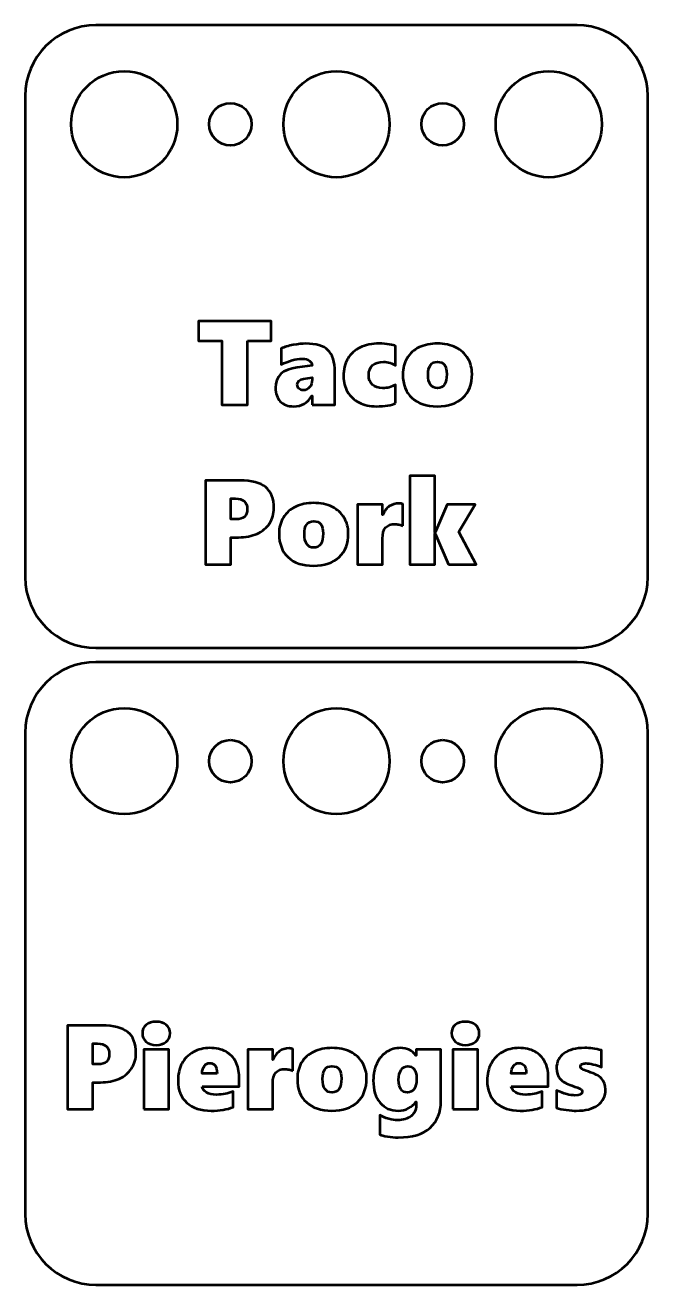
# Model space of a CAD drawing. Header units: centimetres. Extents: x -15.7 to 15.7, y -6.7 to 6.7.
# Drawn here: x 2.3 to 6.7, y -2.2 to 6.7 of the extents above; entities that cross this region are included whole.
import ezdxf

# ---------------------------------------------------------------- set-up
doc = ezdxf.new("R2010")
doc.units = ezdxf.units.CM
doc.header["$MEASUREMENT"] = 0
doc.layers.add('Layer 1', color=7, linetype='Continuous')

msp = doc.modelspace()

# ---------------------------------------------------------------- linework, layer by layer
at = {"layer": 'Layer 1', "lineweight": 53}
for centre, major_axis in [((3.00001, 5.99999), (0, 0.37501)), ((4.50001, 5.99999), (0, 0.37501)), ((6.00001, 5.99999), (0, 0.37501)), ((3.75, 6), (0, 0.15)), ((5.25, 6), (0, 0.15)), ((3.00001, 1.49999), (0, 0.37501)), ((4.50001, 1.49999), (0, 0.37501)), ((6.00001, 1.49999), (0, 0.37501)), ((3.75, 1.5), (0, 0.15)), ((5.25, 1.5), (0, 0.15))]:
    msp.add_ellipse(centre, major_axis=major_axis, ratio=1, dxfattribs=at)
for points in [[(2.3, 2.8), (2.3, 2.8), (2.3, 6.2), (2.3, 6.2), (2.3, 6.2), (2.3, 6.47614), (2.52386, 6.7), (2.8, 6.7), (2.8, 6.7), (2.8, 6.7), (6.2, 6.7), (6.2, 6.7), (6.2, 6.7), (6.47614, 6.7), (6.7, 6.47614), (6.7, 6.2), (6.7, 6.2), (6.7, 6.2), (6.7, 2.8), (6.7, 2.8), (6.7, 2.8), (6.7, 2.52386), (6.47614, 2.3), (6.2, 2.3), (6.2, 2.3), (6.2, 2.3), (2.8, 2.3), (2.8, 2.3), (2.8, 2.3), (2.52386, 2.3), (2.3, 2.52386), (2.3, 2.8)], [(2.3, -1.7), (2.3, -1.7), (2.3, 1.7), (2.3, 1.7), (2.3, 1.7), (2.3, 1.97614), (2.52386, 2.2), (2.8, 2.2), (2.8, 2.2), (2.8, 2.2), (6.2, 2.2), (6.2, 2.2), (6.2, 2.2), (6.47614, 2.2), (6.7, 1.97614), (6.7, 1.7), (6.7, 1.7), (6.7, 1.7), (6.7, -1.7), (6.7, -1.7), (6.7, -1.7), (6.7, -1.97614), (6.47614, -2.2), (6.2, -2.2), (6.2, -2.2), (6.2, -2.2), (2.8, -2.2), (2.8, -2.2), (2.8, -2.2), (2.52386, -2.2), (2.3, -1.97614), (2.3, -1.7)]]:
    msp.add_open_spline(points, degree=3, knots=[0, 0, 0, 0, 0.1111111, 0.1111111, 0.1111111, 0.1111111, 0.2222222, 0.2222222, 0.2222222, 0.2222222, 0.3333333, 0.3333333, 0.3333333, 0.3333333, 0.4444444, 0.4444444, 0.4444444, 0.4444444, 0.5555556, 0.5555556, 0.5555556, 0.5555556, 0.6666667, 0.6666667, 0.6666667, 0.6666667, 0.7777778, 0.7777778, 0.7777778, 0.7777778, 1, 1, 1, 1], dxfattribs=at)
at = {"layer": 'Layer 1', "color": 5, "lineweight": 53}
for points, knots in [([(3.87, 4.46974), (3.87, 4.46974), (3.87, 4.01677), (3.87, 4.01677), (3.87, 4.01677), (3.87, 4.01677), (3.69051, 4.01677), (3.69051, 4.01677), (3.69051, 4.01677), (3.69051, 4.01677), (3.69051, 4.46974), (3.69051, 4.46974), (3.69051, 4.46974), (3.69051, 4.46974), (3.52456, 4.46974), (3.52456, 4.46974), (3.52456, 4.46974), (3.52456, 4.46974), (3.52456, 4.60944), (3.52456, 4.60944), (3.52456, 4.60944), (3.52456, 4.60944), (4.03764, 4.60944), (4.03764, 4.60944), (4.03764, 4.60944), (4.03764, 4.60944), (4.03764, 4.46974), (4.03764, 4.46974), (4.03764, 4.46974), (4.03764, 4.46974), (3.87, 4.46974), (3.87, 4.46974)], [0, 0, 0, 0, 0.1111111, 0.1111111, 0.1111111, 0.1111111, 0.2222222, 0.2222222, 0.2222222, 0.2222222, 0.3333333, 0.3333333, 0.3333333, 0.3333333, 0.4444444, 0.4444444, 0.4444444, 0.4444444, 0.5555556, 0.5555556, 0.5555556, 0.5555556, 0.6666667, 0.6666667, 0.6666667, 0.6666667, 0.7777778, 0.7777778, 0.7777778, 0.7777778, 1, 1, 1, 1]), ([(4.32734, 4.01677), (4.32734, 4.01677), (4.32734, 4.08112), (4.32734, 4.08112), (4.32734, 4.08112), (4.32734, 4.08112), (4.32565, 4.08112), (4.32565, 4.08112), (4.32565, 4.08112), (4.29757, 4.03145), (4.25467, 4.00661), (4.19681, 4.00661), (4.19681, 4.00661), (4.15688, 4.00661), (4.12555, 4.01846), (4.10297, 4.04217), (4.10297, 4.04217), (4.0804, 4.06588), (4.06911, 4.09749), (4.06911, 4.13714), (4.06911, 4.13714), (4.06911, 4.22025), (4.12019, 4.26851), (4.22235, 4.28164), (4.22235, 4.28164), (4.22235, 4.28164), (4.32734, 4.29532), (4.32734, 4.29532), (4.32734, 4.29532), (4.32734, 4.30915), (4.32113, 4.32058), (4.30871, 4.32947), (4.30871, 4.32947), (4.29644, 4.33836), (4.27979, 4.34274), (4.25876, 4.34274), (4.25876, 4.34274), (4.21149, 4.34274), (4.16153, 4.32919), (4.1089, 4.3021), (4.1089, 4.3021), (4.1089, 4.3021), (4.1089, 4.4164), (4.1089, 4.4164), (4.1089, 4.4164), (4.13176, 4.42628), (4.16041, 4.43446), (4.19484, 4.44081), (4.19484, 4.44081), (4.22927, 4.44716), (4.25876, 4.45027), (4.28331, 4.45027), (4.28331, 4.45027), (4.35514, 4.45027), (4.40735, 4.43488), (4.43967, 4.40412), (4.43967, 4.40412), (4.47198, 4.3735), (4.48821, 4.32214), (4.48821, 4.25031), (4.48821, 4.25031), (4.48821, 4.25031), (4.48821, 4.01677), (4.48821, 4.01677), (4.48821, 4.01677), (4.48821, 4.01677), (4.32734, 4.01677), (4.32734, 4.01677)], [0, 0, 0, 0, 0.0555556, 0.0555556, 0.0555556, 0.0555556, 0.1111111, 0.1111111, 0.1111111, 0.1111111, 0.1666667, 0.1666667, 0.1666667, 0.1666667, 0.2222222, 0.2222222, 0.2222222, 0.2222222, 0.2777778, 0.2777778, 0.2777778, 0.2777778, 0.3333333, 0.3333333, 0.3333333, 0.3333333, 0.3888889, 0.3888889, 0.3888889, 0.3888889, 0.4444444, 0.4444444, 0.4444444, 0.4444444, 0.5, 0.5, 0.5, 0.5, 0.5555556, 0.5555556, 0.5555556, 0.5555556, 0.6111111, 0.6111111, 0.6111111, 0.6111111, 0.6666667, 0.6666667, 0.6666667, 0.6666667, 0.7222222, 0.7222222, 0.7222222, 0.7222222, 0.7777778, 0.7777778, 0.7777778, 0.7777778, 0.8333333, 0.8333333, 0.8333333, 0.8333333, 0.8888889, 0.8888889, 0.8888889, 0.8888889, 1, 1, 1, 1]), ([(4.91662, 4.02891), (4.90533, 4.02227), (4.88755, 4.01691), (4.86328, 4.01282), (4.86328, 4.01282), (4.83901, 4.00873), (4.81107, 4.00661), (4.77946, 4.00661), (4.77946, 4.00661), (4.73473, 4.00661), (4.69479, 4.01564), (4.6598, 4.0337), (4.6598, 4.0337), (4.62466, 4.05177), (4.59743, 4.07702), (4.57809, 4.10948), (4.57809, 4.10948), (4.55876, 4.14194), (4.54917, 4.17848), (4.54917, 4.21898), (4.54917, 4.21898), (4.54917, 4.26738), (4.55947, 4.30887), (4.57993, 4.34344), (4.57993, 4.34344), (4.60053, 4.37802), (4.62974, 4.40454), (4.66784, 4.42275), (4.66784, 4.42275), (4.7058, 4.44109), (4.74997, 4.45027), (4.80006, 4.45027), (4.80006, 4.45027), (4.82758, 4.45027), (4.85242, 4.44843), (4.87429, 4.4449), (4.87429, 4.4449), (4.89616, 4.44138), (4.91027, 4.43714), (4.91662, 4.43248), (4.91662, 4.43248), (4.91662, 4.43248), (4.91662, 4.29532), (4.91662, 4.29532), (4.91662, 4.29532), (4.90787, 4.30224), (4.89517, 4.30831), (4.87866, 4.31367), (4.87866, 4.31367), (4.86215, 4.31889), (4.84677, 4.32157), (4.8328, 4.32157), (4.8328, 4.32157), (4.79837, 4.32157), (4.77226, 4.31339), (4.75448, 4.29688), (4.75448, 4.29688), (4.7367, 4.28051), (4.72781, 4.25737), (4.72781, 4.22759), (4.72781, 4.22759), (4.72781, 4.19838), (4.73656, 4.17566), (4.75406, 4.15958), (4.75406, 4.15958), (4.77156, 4.14335), (4.79555, 4.1353), (4.82617, 4.1353), (4.82617, 4.1353), (4.85891, 4.1353), (4.8891, 4.14321), (4.91662, 4.15901), (4.91662, 4.15901), (4.91662, 4.15901), (4.91662, 4.02891), (4.91662, 4.02891)], [0, 0, 0, 0, 0.05, 0.05, 0.05, 0.05, 0.1, 0.1, 0.1, 0.1, 0.15, 0.15, 0.15, 0.15, 0.2, 0.2, 0.2, 0.2, 0.25, 0.25, 0.25, 0.25, 0.3, 0.3, 0.3, 0.3, 0.35, 0.35, 0.35, 0.35, 0.4, 0.4, 0.4, 0.4, 0.45, 0.45, 0.45, 0.45, 0.5, 0.5, 0.5, 0.5, 0.55, 0.55, 0.55, 0.55, 0.6, 0.6, 0.6, 0.6, 0.65, 0.65, 0.65, 0.65, 0.7, 0.7, 0.7, 0.7, 0.75, 0.75, 0.75, 0.75, 0.8, 0.8, 0.8, 0.8, 0.85, 0.85, 0.85, 0.85, 0.9, 0.9, 0.9, 0.9, 1, 1, 1, 1]), ([(5.45778, 4.23592), (5.45778, 4.16451), (5.43619, 4.10849), (5.39315, 4.06771), (5.39315, 4.06771), (5.34997, 4.02693), (5.28972, 4.00661), (5.21225, 4.00661), (5.21225, 4.00661), (5.13534, 4.00661), (5.07551, 4.02651), (5.03261, 4.0663), (5.03261, 4.0663), (4.98986, 4.10609), (4.96841, 4.16099), (4.96841, 4.23098), (4.96841, 4.23098), (4.96841, 4.27585), (4.97843, 4.3148), (4.9986, 4.34782), (4.9986, 4.34782), (5.01864, 4.38084), (5.04729, 4.40624), (5.08454, 4.42388), (5.08454, 4.42388), (5.1218, 4.44152), (5.16455, 4.45027), (5.21309, 4.45027), (5.21309, 4.45027), (5.26319, 4.45027), (5.30665, 4.44109), (5.34348, 4.42261), (5.34348, 4.42261), (5.38031, 4.40412), (5.40853, 4.37858), (5.42829, 4.3457), (5.42829, 4.3457), (5.4479, 4.31296), (5.45778, 4.27642), (5.45778, 4.23592)], [0, 0, 0, 0, 0.0909091, 0.0909091, 0.0909091, 0.0909091, 0.1818182, 0.1818182, 0.1818182, 0.1818182, 0.2727273, 0.2727273, 0.2727273, 0.2727273, 0.3636364, 0.3636364, 0.3636364, 0.3636364, 0.4545455, 0.4545455, 0.4545455, 0.4545455, 0.5454545, 0.5454545, 0.5454545, 0.5454545, 0.6363636, 0.6363636, 0.6363636, 0.6363636, 0.7272727, 0.7272727, 0.7272727, 0.7272727, 0.8181818, 0.8181818, 0.8181818, 0.8181818, 1, 1, 1, 1]), ([(5.27913, 4.23507), (5.27913, 4.29278), (5.25712, 4.32157), (5.21309, 4.32157), (5.21309, 4.32157), (5.16907, 4.32157), (5.14705, 4.29137), (5.14705, 4.23098), (5.14705, 4.23098), (5.14705, 4.1672), (5.16935, 4.1353), (5.21394, 4.1353), (5.21394, 4.1353), (5.2574, 4.1353), (5.27913, 4.16861), (5.27913, 4.23507)], [0, 0, 0, 0, 0.2, 0.2, 0.2, 0.2, 0.4, 0.4, 0.4, 0.4, 0.6, 0.6, 0.6, 0.6, 1, 1, 1, 1]), ([(4.2232, 4.16056), (4.2232, 4.14899), (4.22687, 4.13954), (4.23421, 4.13206), (4.23421, 4.13206), (4.2414, 4.12458), (4.25185, 4.12091), (4.26539, 4.12091), (4.26539, 4.12091), (4.28388, 4.12091), (4.2987, 4.12782), (4.31013, 4.14165), (4.31013, 4.14165), (4.32156, 4.15534), (4.32734, 4.17298), (4.32734, 4.19457), (4.32734, 4.19457), (4.32734, 4.19457), (4.32734, 4.21066), (4.32734, 4.21066), (4.32734, 4.21066), (4.32734, 4.21066), (4.26779, 4.20233), (4.26779, 4.20233), (4.26779, 4.20233), (4.23802, 4.19739), (4.2232, 4.18356), (4.2232, 4.16056)], [0, 0, 0, 0, 0.125, 0.125, 0.125, 0.125, 0.25, 0.25, 0.25, 0.25, 0.375, 0.375, 0.375, 0.375, 0.5, 0.5, 0.5, 0.5, 0.625, 0.625, 0.625, 0.625, 0.75, 0.75, 0.75, 0.75, 1, 1, 1, 1]), ([(4.05783, 3.28779), (4.05783, 3.24729), (4.04752, 3.21131), (4.02706, 3.17984), (4.02706, 3.17984), (4.0066, 3.14837), (3.97725, 3.1241), (3.93929, 3.10688), (3.93929, 3.10688), (3.90133, 3.08967), (3.85702, 3.08106), (3.80665, 3.08106), (3.80665, 3.08106), (3.80665, 3.08106), (3.75218, 3.08106), (3.75218, 3.08106), (3.75218, 3.08106), (3.75218, 3.08106), (3.75218, 2.89056), (3.75218, 2.89056), (3.75218, 2.89056), (3.75218, 2.89056), (3.57353, 2.89056), (3.57353, 2.89056), (3.57353, 2.89056), (3.57353, 2.89056), (3.57353, 3.48323), (3.57353, 3.48323), (3.57353, 3.48323), (3.57353, 3.48323), (3.81652, 3.48323), (3.81652, 3.48323), (3.81652, 3.48323), (3.89992, 3.48323), (3.96102, 3.46742), (3.99983, 3.43567), (3.99983, 3.43567), (4.03849, 3.40407), (4.05783, 3.35468), (4.05783, 3.28779)], [0, 0, 0, 0, 0.0909091, 0.0909091, 0.0909091, 0.0909091, 0.1818182, 0.1818182, 0.1818182, 0.1818182, 0.2727273, 0.2727273, 0.2727273, 0.2727273, 0.3636364, 0.3636364, 0.3636364, 0.3636364, 0.4545455, 0.4545455, 0.4545455, 0.4545455, 0.5454545, 0.5454545, 0.5454545, 0.5454545, 0.6363636, 0.6363636, 0.6363636, 0.6363636, 0.7272727, 0.7272727, 0.7272727, 0.7272727, 0.8181818, 0.8181818, 0.8181818, 0.8181818, 1, 1, 1, 1]), ([(5.29044, 2.89056), (5.29044, 2.89056), (5.19631, 3.10815), (5.19631, 3.10815), (5.19631, 3.10815), (5.19631, 3.10815), (5.19462, 3.10815), (5.19462, 3.10815), (5.19462, 3.10815), (5.19462, 3.10815), (5.19462, 2.89056), (5.19462, 2.89056), (5.19462, 2.89056), (5.19462, 2.89056), (5.01851, 2.89056), (5.01851, 2.89056), (5.01851, 2.89056), (5.01851, 2.89056), (5.01851, 3.5171), (5.01851, 3.5171), (5.01851, 3.5171), (5.01851, 3.5171), (5.19462, 3.5171), (5.19462, 3.5171), (5.19462, 3.5171), (5.19462, 3.5171), (5.19462, 3.11493), (5.19462, 3.11493), (5.19462, 3.11493), (5.19462, 3.11493), (5.19631, 3.11493), (5.19631, 3.11493), (5.19631, 3.11493), (5.19631, 3.11493), (5.28183, 3.3139), (5.28183, 3.3139), (5.28183, 3.3139), (5.28183, 3.3139), (5.48009, 3.3139), (5.48009, 3.3139), (5.48009, 3.3139), (5.48009, 3.3139), (5.36565, 3.12001), (5.36565, 3.12001), (5.36565, 3.12001), (5.36565, 3.12001), (5.48672, 2.89056), (5.48672, 2.89056), (5.48672, 2.89056), (5.48672, 2.89056), (5.29044, 2.89056), (5.29044, 2.89056)], [0, 0, 0, 0, 0.0714286, 0.0714286, 0.0714286, 0.0714286, 0.1428571, 0.1428571, 0.1428571, 0.1428571, 0.2142857, 0.2142857, 0.2142857, 0.2142857, 0.2857143, 0.2857143, 0.2857143, 0.2857143, 0.3571429, 0.3571429, 0.3571429, 0.3571429, 0.4285714, 0.4285714, 0.4285714, 0.4285714, 0.5, 0.5, 0.5, 0.5, 0.5714286, 0.5714286, 0.5714286, 0.5714286, 0.6428571, 0.6428571, 0.6428571, 0.6428571, 0.7142857, 0.7142857, 0.7142857, 0.7142857, 0.7857143, 0.7857143, 0.7857143, 0.7857143, 0.8571429, 0.8571429, 0.8571429, 0.8571429, 1, 1, 1, 1]), ([(3.86902, 3.28172), (3.86902, 3.30599), (3.86196, 3.32434), (3.84799, 3.33676), (3.84799, 3.33676), (3.83388, 3.34917), (3.81328, 3.35538), (3.78604, 3.35538), (3.78604, 3.35538), (3.78604, 3.35538), (3.75218, 3.35538), (3.75218, 3.35538), (3.75218, 3.35538), (3.75218, 3.35538), (3.75218, 3.20891), (3.75218, 3.20891), (3.75218, 3.20891), (3.75218, 3.20891), (3.79225, 3.20891), (3.79225, 3.20891), (3.79225, 3.20891), (3.84348, 3.20891), (3.86902, 3.23318), (3.86902, 3.28172)], [0, 0, 0, 0, 0.1428571, 0.1428571, 0.1428571, 0.1428571, 0.2857143, 0.2857143, 0.2857143, 0.2857143, 0.4285714, 0.4285714, 0.4285714, 0.4285714, 0.5714286, 0.5714286, 0.5714286, 0.5714286, 0.7142857, 0.7142857, 0.7142857, 0.7142857, 1, 1, 1, 1]), ([(4.58346, 3.10971), (4.58346, 3.0383), (4.56187, 2.98228), (4.51883, 2.9415), (4.51883, 2.9415), (4.47565, 2.90072), (4.4154, 2.8804), (4.33793, 2.8804), (4.33793, 2.8804), (4.26102, 2.8804), (4.20119, 2.9003), (4.15829, 2.94009), (4.15829, 2.94009), (4.11554, 2.97988), (4.09409, 3.03478), (4.09409, 3.10477), (4.09409, 3.10477), (4.09409, 3.14964), (4.10411, 3.18859), (4.12428, 3.22161), (4.12428, 3.22161), (4.14432, 3.25463), (4.17297, 3.28003), (4.21022, 3.29767), (4.21022, 3.29767), (4.24748, 3.31531), (4.29023, 3.32406), (4.33877, 3.32406), (4.33877, 3.32406), (4.38887, 3.32406), (4.43233, 3.31488), (4.46916, 3.2964), (4.46916, 3.2964), (4.50599, 3.27791), (4.53421, 3.25237), (4.55397, 3.21949), (4.55397, 3.21949), (4.57358, 3.18675), (4.58346, 3.15021), (4.58346, 3.10971)], [0, 0, 0, 0, 0.0909091, 0.0909091, 0.0909091, 0.0909091, 0.1818182, 0.1818182, 0.1818182, 0.1818182, 0.2727273, 0.2727273, 0.2727273, 0.2727273, 0.3636364, 0.3636364, 0.3636364, 0.3636364, 0.4545455, 0.4545455, 0.4545455, 0.4545455, 0.5454545, 0.5454545, 0.5454545, 0.5454545, 0.6363636, 0.6363636, 0.6363636, 0.6363636, 0.7272727, 0.7272727, 0.7272727, 0.7272727, 0.8181818, 0.8181818, 0.8181818, 0.8181818, 1, 1, 1, 1]), ([(4.96771, 3.16319), (4.96108, 3.16615), (4.95219, 3.16897), (4.9409, 3.17137), (4.9409, 3.17137), (4.92947, 3.17377), (4.92016, 3.17504), (4.91268, 3.17504), (4.91268, 3.17504), (4.85454, 3.17504), (4.82547, 3.14146), (4.82547, 3.07415), (4.82547, 3.07415), (4.82547, 3.07415), (4.82547, 2.89056), (4.82547, 2.89056), (4.82547, 2.89056), (4.82547, 2.89056), (4.64936, 2.89056), (4.64936, 2.89056), (4.64936, 2.89056), (4.64936, 2.89056), (4.64936, 3.3139), (4.64936, 3.3139), (4.64936, 3.3139), (4.64936, 3.3139), (4.82547, 3.3139), (4.82547, 3.3139), (4.82547, 3.3139), (4.82547, 3.3139), (4.82547, 3.23939), (4.82547, 3.23939), (4.82547, 3.23939), (4.82547, 3.23939), (4.82716, 3.23939), (4.82716, 3.23939), (4.82716, 3.23939), (4.83789, 3.2662), (4.85313, 3.28666), (4.87303, 3.30063), (4.87303, 3.30063), (4.89292, 3.3146), (4.91606, 3.32152), (4.94245, 3.32152), (4.94245, 3.32152), (4.95219, 3.32152), (4.96051, 3.31982), (4.96771, 3.31658), (4.96771, 3.31658), (4.96771, 3.31658), (4.96771, 3.16319), (4.96771, 3.16319)], [0, 0, 0, 0, 0.0714286, 0.0714286, 0.0714286, 0.0714286, 0.1428571, 0.1428571, 0.1428571, 0.1428571, 0.2142857, 0.2142857, 0.2142857, 0.2142857, 0.2857143, 0.2857143, 0.2857143, 0.2857143, 0.3571429, 0.3571429, 0.3571429, 0.3571429, 0.4285714, 0.4285714, 0.4285714, 0.4285714, 0.5, 0.5, 0.5, 0.5, 0.5714286, 0.5714286, 0.5714286, 0.5714286, 0.6428571, 0.6428571, 0.6428571, 0.6428571, 0.7142857, 0.7142857, 0.7142857, 0.7142857, 0.7857143, 0.7857143, 0.7857143, 0.7857143, 0.8571429, 0.8571429, 0.8571429, 0.8571429, 1, 1, 1, 1]), ([(4.40481, 3.10886), (4.40481, 3.16657), (4.3828, 3.19536), (4.33877, 3.19536), (4.33877, 3.19536), (4.29475, 3.19536), (4.27273, 3.16516), (4.27273, 3.10477), (4.27273, 3.10477), (4.27273, 3.04099), (4.29503, 3.00909), (4.33962, 3.00909), (4.33962, 3.00909), (4.38308, 3.00909), (4.40481, 3.0424), (4.40481, 3.10886)], [0, 0, 0, 0, 0.2, 0.2, 0.2, 0.2, 0.4, 0.4, 0.4, 0.4, 0.6, 0.6, 0.6, 0.6, 1, 1, 1, 1]), ([(3.32431, -0.42263), (3.32431, -0.44746), (3.31528, -0.4675), (3.29722, -0.48302), (3.29722, -0.48302), (3.27916, -0.4984), (3.25545, -0.50616), (3.22596, -0.50616), (3.22596, -0.50616), (3.19731, -0.50616), (3.17375, -0.49812), (3.15554, -0.48218), (3.15554, -0.48218), (3.1372, -0.46623), (3.12803, -0.44633), (3.12803, -0.42263), (3.12803, -0.42263), (3.12803, -0.39836), (3.13692, -0.3786), (3.1547, -0.36364), (3.1547, -0.36364), (3.17248, -0.34854), (3.19618, -0.34106), (3.22596, -0.34106), (3.22596, -0.34106), (3.25545, -0.34106), (3.27916, -0.34854), (3.29722, -0.36364), (3.29722, -0.36364), (3.31528, -0.3786), (3.32431, -0.39836), (3.32431, -0.42263)], [0, 0, 0, 0, 0.1111111, 0.1111111, 0.1111111, 0.1111111, 0.2222222, 0.2222222, 0.2222222, 0.2222222, 0.3333333, 0.3333333, 0.3333333, 0.3333333, 0.4444444, 0.4444444, 0.4444444, 0.4444444, 0.5555556, 0.5555556, 0.5555556, 0.5555556, 0.6666667, 0.6666667, 0.6666667, 0.6666667, 0.7777778, 0.7777778, 0.7777778, 0.7777778, 1, 1, 1, 1]), ([(5.50887, -0.42263), (5.50887, -0.44746), (5.49984, -0.4675), (5.48178, -0.48302), (5.48178, -0.48302), (5.46372, -0.4984), (5.44001, -0.50616), (5.41052, -0.50616), (5.41052, -0.50616), (5.38187, -0.50616), (5.35831, -0.49812), (5.3401, -0.48218), (5.3401, -0.48218), (5.32176, -0.46623), (5.31259, -0.44633), (5.31259, -0.42263), (5.31259, -0.42263), (5.31259, -0.39836), (5.32148, -0.3786), (5.33926, -0.36364), (5.33926, -0.36364), (5.35704, -0.34854), (5.38074, -0.34106), (5.41052, -0.34106), (5.41052, -0.34106), (5.44001, -0.34106), (5.46372, -0.34854), (5.48178, -0.36364), (5.48178, -0.36364), (5.49984, -0.3786), (5.50887, -0.39836), (5.50887, -0.42263)], [0, 0, 0, 0, 0.1111111, 0.1111111, 0.1111111, 0.1111111, 0.2222222, 0.2222222, 0.2222222, 0.2222222, 0.3333333, 0.3333333, 0.3333333, 0.3333333, 0.4444444, 0.4444444, 0.4444444, 0.4444444, 0.5555556, 0.5555556, 0.5555556, 0.5555556, 0.6666667, 0.6666667, 0.6666667, 0.6666667, 0.7777778, 0.7777778, 0.7777778, 0.7777778, 1, 1, 1, 1]), ([(3.08302, -0.56275), (3.08302, -0.60325), (3.07271, -0.63923), (3.05225, -0.6707), (3.05225, -0.6707), (3.03179, -0.70217), (3.00244, -0.72644), (2.96448, -0.74366), (2.96448, -0.74366), (2.92652, -0.76087), (2.88221, -0.76948), (2.83184, -0.76948), (2.83184, -0.76948), (2.83184, -0.76948), (2.77737, -0.76948), (2.77737, -0.76948), (2.77737, -0.76948), (2.77737, -0.76948), (2.77737, -0.95998), (2.77737, -0.95998), (2.77737, -0.95998), (2.77737, -0.95998), (2.59872, -0.95998), (2.59872, -0.95998), (2.59872, -0.95998), (2.59872, -0.95998), (2.59872, -0.36731), (2.59872, -0.36731), (2.59872, -0.36731), (2.59872, -0.36731), (2.84171, -0.36731), (2.84171, -0.36731), (2.84171, -0.36731), (2.92511, -0.36731), (2.98621, -0.38312), (3.02502, -0.41487), (3.02502, -0.41487), (3.06368, -0.44647), (3.08302, -0.49586), (3.08302, -0.56275)], [0, 0, 0, 0, 0.0909091, 0.0909091, 0.0909091, 0.0909091, 0.1818182, 0.1818182, 0.1818182, 0.1818182, 0.2727273, 0.2727273, 0.2727273, 0.2727273, 0.3636364, 0.3636364, 0.3636364, 0.3636364, 0.4545455, 0.4545455, 0.4545455, 0.4545455, 0.5454545, 0.5454545, 0.5454545, 0.5454545, 0.6363636, 0.6363636, 0.6363636, 0.6363636, 0.7272727, 0.7272727, 0.7272727, 0.7272727, 0.8181818, 0.8181818, 0.8181818, 0.8181818, 1, 1, 1, 1]), ([(2.89421, -0.56882), (2.89421, -0.54455), (2.88715, -0.5262), (2.87318, -0.51378), (2.87318, -0.51378), (2.85907, -0.50137), (2.83847, -0.49516), (2.81123, -0.49516), (2.81123, -0.49516), (2.81123, -0.49516), (2.77737, -0.49516), (2.77737, -0.49516), (2.77737, -0.49516), (2.77737, -0.49516), (2.77737, -0.64163), (2.77737, -0.64163), (2.77737, -0.64163), (2.77737, -0.64163), (2.81744, -0.64163), (2.81744, -0.64163), (2.81744, -0.64163), (2.86867, -0.64163), (2.89421, -0.61736), (2.89421, -0.56882)], [0, 0, 0, 0, 0.1428571, 0.1428571, 0.1428571, 0.1428571, 0.2857143, 0.2857143, 0.2857143, 0.2857143, 0.4285714, 0.4285714, 0.4285714, 0.4285714, 0.5714286, 0.5714286, 0.5714286, 0.5714286, 0.7142857, 0.7142857, 0.7142857, 0.7142857, 1, 1, 1, 1]), ([(3.55038, -0.79827), (3.55348, -0.81647), (3.56392, -0.83072), (3.58185, -0.84116), (3.58185, -0.84116), (3.59977, -0.85147), (3.62347, -0.85669), (3.65297, -0.85669), (3.65297, -0.85669), (3.69403, -0.85669), (3.73298, -0.84878), (3.76966, -0.83298), (3.76966, -0.83298), (3.76966, -0.83298), (3.76966, -0.94446), (3.76966, -0.94446), (3.76966, -0.94446), (3.72691, -0.96153), (3.67512, -0.97014), (3.61416, -0.97014), (3.61416, -0.97014), (3.54036, -0.97014), (3.48293, -0.95123), (3.44186, -0.91355), (3.44186, -0.91355), (3.4008, -0.87588), (3.3802, -0.82395), (3.3802, -0.75777), (3.3802, -0.75777), (3.3802, -0.71233), (3.38923, -0.67225), (3.40729, -0.63754), (3.40729, -0.63754), (3.42535, -0.60297), (3.45202, -0.57573), (3.48744, -0.55598), (3.48744, -0.55598), (3.52286, -0.53636), (3.56181, -0.52648), (3.60456, -0.52648), (3.60456, -0.52648), (3.64831, -0.52648), (3.68584, -0.53495), (3.71703, -0.55203), (3.71703, -0.55203), (3.74807, -0.5691), (3.77178, -0.59309), (3.78787, -0.62399), (3.78787, -0.62399), (3.80396, -0.65476), (3.812, -0.69088), (3.812, -0.73223), (3.812, -0.73223), (3.812, -0.73223), (3.812, -0.79827), (3.812, -0.79827), (3.812, -0.79827), (3.812, -0.79827), (3.55038, -0.79827), (3.55038, -0.79827)], [0, 0, 0, 0, 0.0625, 0.0625, 0.0625, 0.0625, 0.125, 0.125, 0.125, 0.125, 0.1875, 0.1875, 0.1875, 0.1875, 0.25, 0.25, 0.25, 0.25, 0.3125, 0.3125, 0.3125, 0.3125, 0.375, 0.375, 0.375, 0.375, 0.4375, 0.4375, 0.4375, 0.4375, 0.5, 0.5, 0.5, 0.5, 0.5625, 0.5625, 0.5625, 0.5625, 0.625, 0.625, 0.625, 0.625, 0.6875, 0.6875, 0.6875, 0.6875, 0.75, 0.75, 0.75, 0.75, 0.8125, 0.8125, 0.8125, 0.8125, 0.875, 0.875, 0.875, 0.875, 1, 1, 1, 1]), ([(4.19131, -0.68735), (4.18468, -0.68439), (4.17579, -0.68157), (4.1645, -0.67917), (4.1645, -0.67917), (4.15307, -0.67677), (4.14376, -0.6755), (4.13628, -0.6755), (4.13628, -0.6755), (4.07814, -0.6755), (4.04907, -0.70908), (4.04907, -0.77639), (4.04907, -0.77639), (4.04907, -0.77639), (4.04907, -0.95998), (4.04907, -0.95998), (4.04907, -0.95998), (4.04907, -0.95998), (3.87296, -0.95998), (3.87296, -0.95998), (3.87296, -0.95998), (3.87296, -0.95998), (3.87296, -0.53664), (3.87296, -0.53664), (3.87296, -0.53664), (3.87296, -0.53664), (4.04907, -0.53664), (4.04907, -0.53664), (4.04907, -0.53664), (4.04907, -0.53664), (4.04907, -0.61115), (4.04907, -0.61115), (4.04907, -0.61115), (4.04907, -0.61115), (4.05076, -0.61115), (4.05076, -0.61115), (4.05076, -0.61115), (4.06149, -0.58434), (4.07673, -0.56388), (4.09663, -0.54991), (4.09663, -0.54991), (4.11652, -0.53594), (4.13966, -0.52902), (4.16605, -0.52902), (4.16605, -0.52902), (4.17579, -0.52902), (4.18411, -0.53072), (4.19131, -0.53396), (4.19131, -0.53396), (4.19131, -0.53396), (4.19131, -0.68735), (4.19131, -0.68735)], [0, 0, 0, 0, 0.0714286, 0.0714286, 0.0714286, 0.0714286, 0.1428571, 0.1428571, 0.1428571, 0.1428571, 0.2142857, 0.2142857, 0.2142857, 0.2142857, 0.2857143, 0.2857143, 0.2857143, 0.2857143, 0.3571429, 0.3571429, 0.3571429, 0.3571429, 0.4285714, 0.4285714, 0.4285714, 0.4285714, 0.5, 0.5, 0.5, 0.5, 0.5714286, 0.5714286, 0.5714286, 0.5714286, 0.6428571, 0.6428571, 0.6428571, 0.6428571, 0.7142857, 0.7142857, 0.7142857, 0.7142857, 0.7857143, 0.7857143, 0.7857143, 0.7857143, 0.8571429, 0.8571429, 0.8571429, 0.8571429, 1, 1, 1, 1]), ([(4.71286, -0.74083), (4.71286, -0.81224), (4.69127, -0.86826), (4.64823, -0.90904), (4.64823, -0.90904), (4.60505, -0.94982), (4.5448, -0.97014), (4.46733, -0.97014), (4.46733, -0.97014), (4.39042, -0.97014), (4.33059, -0.95024), (4.28769, -0.91045), (4.28769, -0.91045), (4.24494, -0.87066), (4.22349, -0.81576), (4.22349, -0.74577), (4.22349, -0.74577), (4.22349, -0.7009), (4.23351, -0.66195), (4.25368, -0.62893), (4.25368, -0.62893), (4.27372, -0.59591), (4.30237, -0.57051), (4.33962, -0.55287), (4.33962, -0.55287), (4.37688, -0.53523), (4.41963, -0.52648), (4.46817, -0.52648), (4.46817, -0.52648), (4.51827, -0.52648), (4.56173, -0.53566), (4.59856, -0.55414), (4.59856, -0.55414), (4.63539, -0.57263), (4.66361, -0.59817), (4.68337, -0.63105), (4.68337, -0.63105), (4.70298, -0.66379), (4.71286, -0.70033), (4.71286, -0.74083)], [0, 0, 0, 0, 0.0909091, 0.0909091, 0.0909091, 0.0909091, 0.1818182, 0.1818182, 0.1818182, 0.1818182, 0.2727273, 0.2727273, 0.2727273, 0.2727273, 0.3636364, 0.3636364, 0.3636364, 0.3636364, 0.4545455, 0.4545455, 0.4545455, 0.4545455, 0.5454545, 0.5454545, 0.5454545, 0.5454545, 0.6363636, 0.6363636, 0.6363636, 0.6363636, 0.7272727, 0.7272727, 0.7272727, 0.7272727, 0.8181818, 0.8181818, 0.8181818, 0.8181818, 1, 1, 1, 1]), ([(5.23766, -0.90085), (5.23766, -0.98228), (5.21212, -1.04563), (5.16089, -1.09093), (5.16089, -1.09093), (5.10981, -1.13623), (5.03516, -1.15895), (4.93695, -1.15895), (4.93695, -1.15895), (4.91056, -1.15895), (4.88488, -1.15683), (4.86004, -1.15274), (4.86004, -1.15274), (4.83521, -1.14865), (4.81743, -1.14399), (4.8067, -1.13863), (4.8067, -1.13863), (4.8067, -1.13863), (4.8067, -1.00062), (4.8067, -1.00062), (4.8067, -1.00062), (4.82434, -1.01163), (4.84509, -1.02052), (4.86879, -1.02715), (4.86879, -1.02715), (4.8925, -1.03378), (4.91353, -1.03703), (4.93201, -1.03703), (4.93201, -1.03703), (4.97152, -1.03703), (5.00313, -1.02757), (5.02684, -1.00852), (5.02684, -1.00852), (5.05054, -0.98947), (5.0624, -0.96421), (5.0624, -0.93275), (5.0624, -0.93275), (5.0624, -0.93275), (5.0624, -0.90664), (5.0624, -0.90664), (5.0624, -0.90664), (5.0624, -0.90664), (5.0607, -0.90664), (5.0607, -0.90664), (5.0607, -0.90664), (5.048, -0.92583), (5.03065, -0.94121), (5.00849, -0.95278), (5.00849, -0.95278), (4.9862, -0.96435), (4.96249, -0.97014), (4.93709, -0.97014), (4.93709, -0.97014), (4.88248, -0.97014), (4.83944, -0.95123), (4.80769, -0.91327), (4.80769, -0.91327), (4.77594, -0.87545), (4.76014, -0.82324), (4.76014, -0.75664), (4.76014, -0.75664), (4.76014, -0.71092), (4.76846, -0.67056), (4.78497, -0.63556), (4.78497, -0.63556), (4.80148, -0.60057), (4.82448, -0.57362), (4.85398, -0.55485), (4.85398, -0.55485), (4.88347, -0.53594), (4.91607, -0.52648), (4.95163, -0.52648), (4.95163, -0.52648), (5.00031, -0.52648), (5.03672, -0.54455), (5.0607, -0.58067), (5.0607, -0.58067), (5.0607, -0.58067), (5.0624, -0.58067), (5.0624, -0.58067), (5.0624, -0.58067), (5.0624, -0.58067), (5.0624, -0.53664), (5.0624, -0.53664), (5.0624, -0.53664), (5.0624, -0.53664), (5.23766, -0.53664), (5.23766, -0.53664), (5.23766, -0.53664), (5.23766, -0.53664), (5.23766, -0.90085), (5.23766, -0.90085)], [0, 0, 0, 0, 0.0416667, 0.0416667, 0.0416667, 0.0416667, 0.0833333, 0.0833333, 0.0833333, 0.0833333, 0.125, 0.125, 0.125, 0.125, 0.1666667, 0.1666667, 0.1666667, 0.1666667, 0.2083333, 0.2083333, 0.2083333, 0.2083333, 0.25, 0.25, 0.25, 0.25, 0.2916667, 0.2916667, 0.2916667, 0.2916667, 0.3333333, 0.3333333, 0.3333333, 0.3333333, 0.375, 0.375, 0.375, 0.375, 0.4166667, 0.4166667, 0.4166667, 0.4166667, 0.4583333, 0.4583333, 0.4583333, 0.4583333, 0.5, 0.5, 0.5, 0.5, 0.5416667, 0.5416667, 0.5416667, 0.5416667, 0.5833333, 0.5833333, 0.5833333, 0.5833333, 0.625, 0.625, 0.625, 0.625, 0.6666667, 0.6666667, 0.6666667, 0.6666667, 0.7083333, 0.7083333, 0.7083333, 0.7083333, 0.75, 0.75, 0.75, 0.75, 0.7916667, 0.7916667, 0.7916667, 0.7916667, 0.8333333, 0.8333333, 0.8333333, 0.8333333, 0.875, 0.875, 0.875, 0.875, 0.9166667, 0.9166667, 0.9166667, 0.9166667, 1, 1, 1, 1]), ([(5.73494, -0.79827), (5.73804, -0.81647), (5.74848, -0.83072), (5.76641, -0.84116), (5.76641, -0.84116), (5.78433, -0.85147), (5.80803, -0.85669), (5.83753, -0.85669), (5.83753, -0.85669), (5.87859, -0.85669), (5.91754, -0.84878), (5.95422, -0.83298), (5.95422, -0.83298), (5.95422, -0.83298), (5.95422, -0.94446), (5.95422, -0.94446), (5.95422, -0.94446), (5.91147, -0.96153), (5.85968, -0.97014), (5.79872, -0.97014), (5.79872, -0.97014), (5.72492, -0.97014), (5.66749, -0.95123), (5.62642, -0.91355), (5.62642, -0.91355), (5.58536, -0.87588), (5.56476, -0.82395), (5.56476, -0.75777), (5.56476, -0.75777), (5.56476, -0.71233), (5.57379, -0.67225), (5.59185, -0.63754), (5.59185, -0.63754), (5.60991, -0.60297), (5.63658, -0.57573), (5.672, -0.55598), (5.672, -0.55598), (5.70742, -0.53636), (5.74637, -0.52648), (5.78912, -0.52648), (5.78912, -0.52648), (5.83287, -0.52648), (5.8704, -0.53495), (5.90159, -0.55203), (5.90159, -0.55203), (5.93263, -0.5691), (5.95634, -0.59309), (5.97243, -0.62399), (5.97243, -0.62399), (5.98852, -0.65476), (5.99656, -0.69088), (5.99656, -0.73223), (5.99656, -0.73223), (5.99656, -0.73223), (5.99656, -0.79827), (5.99656, -0.79827), (5.99656, -0.79827), (5.99656, -0.79827), (5.73494, -0.79827), (5.73494, -0.79827)], [0, 0, 0, 0, 0.0625, 0.0625, 0.0625, 0.0625, 0.125, 0.125, 0.125, 0.125, 0.1875, 0.1875, 0.1875, 0.1875, 0.25, 0.25, 0.25, 0.25, 0.3125, 0.3125, 0.3125, 0.3125, 0.375, 0.375, 0.375, 0.375, 0.4375, 0.4375, 0.4375, 0.4375, 0.5, 0.5, 0.5, 0.5, 0.5625, 0.5625, 0.5625, 0.5625, 0.625, 0.625, 0.625, 0.625, 0.6875, 0.6875, 0.6875, 0.6875, 0.75, 0.75, 0.75, 0.75, 0.8125, 0.8125, 0.8125, 0.8125, 0.875, 0.875, 0.875, 0.875, 1, 1, 1, 1]), ([(6.40127, -0.81929), (6.40127, -0.86713), (6.38307, -0.90438), (6.34652, -0.93063), (6.34652, -0.93063), (6.30997, -0.95702), (6.25917, -0.97014), (6.19384, -0.97014), (6.19384, -0.97014), (6.17479, -0.97014), (6.15136, -0.96816), (6.12342, -0.96435), (6.12342, -0.96435), (6.09534, -0.96054), (6.07262, -0.95589), (6.05498, -0.95038), (6.05498, -0.95038), (6.05498, -0.95038), (6.05498, -0.82705), (6.05498, -0.82705), (6.05498, -0.82705), (6.10705, -0.8502), (6.15052, -0.86177), (6.18537, -0.86177), (6.18537, -0.86177), (6.2198, -0.86177), (6.23702, -0.85288), (6.23702, -0.83496), (6.23702, -0.83496), (6.23702, -0.82748), (6.23307, -0.82127), (6.22502, -0.81647), (6.22502, -0.81647), (6.21712, -0.81167), (6.1961, -0.80363), (6.16237, -0.79234), (6.16237, -0.79234), (6.12483, -0.78049), (6.0976, -0.76468), (6.08052, -0.74521), (6.08052, -0.74521), (6.06345, -0.72559), (6.05498, -0.70005), (6.05498, -0.66873), (6.05498, -0.66873), (6.05498, -0.62484), (6.07248, -0.59027), (6.10734, -0.56473), (6.10734, -0.56473), (6.14219, -0.53919), (6.19116, -0.52648), (6.25423, -0.52648), (6.25423, -0.52648), (6.2912, -0.52648), (6.33029, -0.53185), (6.37164, -0.54257), (6.37164, -0.54257), (6.37164, -0.54257), (6.37164, -0.66111), (6.37164, -0.66111), (6.37164, -0.66111), (6.35428, -0.65363), (6.33523, -0.64742), (6.31449, -0.64234), (6.31449, -0.64234), (6.29389, -0.6374), (6.27653, -0.63486), (6.26242, -0.63486), (6.26242, -0.63486), (6.25085, -0.63486), (6.24153, -0.63683), (6.23462, -0.64064), (6.23462, -0.64064), (6.2277, -0.64445), (6.22432, -0.64982), (6.22432, -0.65673), (6.22432, -0.65673), (6.22432, -0.66477), (6.22799, -0.67127), (6.23547, -0.6762), (6.23547, -0.6762), (6.24294, -0.68114), (6.25776, -0.68707), (6.2802, -0.69398), (6.2802, -0.69398), (6.32338, -0.70668), (6.35442, -0.72291), (6.37319, -0.74281), (6.37319, -0.74281), (6.39196, -0.76256), (6.40127, -0.78811), (6.40127, -0.81929)], [0, 0, 0, 0, 0.0416667, 0.0416667, 0.0416667, 0.0416667, 0.0833333, 0.0833333, 0.0833333, 0.0833333, 0.125, 0.125, 0.125, 0.125, 0.1666667, 0.1666667, 0.1666667, 0.1666667, 0.2083333, 0.2083333, 0.2083333, 0.2083333, 0.25, 0.25, 0.25, 0.25, 0.2916667, 0.2916667, 0.2916667, 0.2916667, 0.3333333, 0.3333333, 0.3333333, 0.3333333, 0.375, 0.375, 0.375, 0.375, 0.4166667, 0.4166667, 0.4166667, 0.4166667, 0.4583333, 0.4583333, 0.4583333, 0.4583333, 0.5, 0.5, 0.5, 0.5, 0.5416667, 0.5416667, 0.5416667, 0.5416667, 0.5833333, 0.5833333, 0.5833333, 0.5833333, 0.625, 0.625, 0.625, 0.625, 0.6666667, 0.6666667, 0.6666667, 0.6666667, 0.7083333, 0.7083333, 0.7083333, 0.7083333, 0.75, 0.75, 0.75, 0.75, 0.7916667, 0.7916667, 0.7916667, 0.7916667, 0.8333333, 0.8333333, 0.8333333, 0.8333333, 0.875, 0.875, 0.875, 0.875, 0.9166667, 0.9166667, 0.9166667, 0.9166667, 1, 1, 1, 1]), ([(3.1379, -0.95998), (3.1379, -0.95998), (3.1379, -0.53664), (3.1379, -0.53664), (3.1379, -0.53664), (3.1379, -0.53664), (3.31401, -0.53664), (3.31401, -0.53664), (3.31401, -0.53664), (3.31401, -0.53664), (3.31401, -0.95998), (3.31401, -0.95998), (3.31401, -0.95998), (3.31401, -0.95998), (3.1379, -0.95998), (3.1379, -0.95998)], [0, 0, 0, 0, 0.2, 0.2, 0.2, 0.2, 0.4, 0.4, 0.4, 0.4, 0.6, 0.6, 0.6, 0.6, 1, 1, 1, 1]), ([(5.32246, -0.95998), (5.32246, -0.95998), (5.32246, -0.53664), (5.32246, -0.53664), (5.32246, -0.53664), (5.32246, -0.53664), (5.49857, -0.53664), (5.49857, -0.53664), (5.49857, -0.53664), (5.49857, -0.53664), (5.49857, -0.95998), (5.49857, -0.95998), (5.49857, -0.95998), (5.49857, -0.95998), (5.32246, -0.95998), (5.32246, -0.95998)], [0, 0, 0, 0, 0.2, 0.2, 0.2, 0.2, 0.4, 0.4, 0.4, 0.4, 0.6, 0.6, 0.6, 0.6, 1, 1, 1, 1]), ([(3.65621, -0.70598), (3.65621, -0.65744), (3.63871, -0.63317), (3.60372, -0.63317), (3.60372, -0.63317), (3.58904, -0.63317), (3.57691, -0.6398), (3.56689, -0.65306), (3.56689, -0.65306), (3.55701, -0.66647), (3.55122, -0.68397), (3.54953, -0.70598), (3.54953, -0.70598), (3.54953, -0.70598), (3.65621, -0.70598), (3.65621, -0.70598)], [0, 0, 0, 0, 0.2, 0.2, 0.2, 0.2, 0.4, 0.4, 0.4, 0.4, 0.6, 0.6, 0.6, 0.6, 1, 1, 1, 1]), ([(4.53421, -0.74168), (4.53421, -0.68397), (4.5122, -0.65518), (4.46817, -0.65518), (4.46817, -0.65518), (4.42415, -0.65518), (4.40213, -0.68538), (4.40213, -0.74577), (4.40213, -0.74577), (4.40213, -0.80955), (4.42443, -0.84145), (4.46902, -0.84145), (4.46902, -0.84145), (4.51248, -0.84145), (4.53421, -0.80814), (4.53421, -0.74168)], [0, 0, 0, 0, 0.2, 0.2, 0.2, 0.2, 0.4, 0.4, 0.4, 0.4, 0.6, 0.6, 0.6, 0.6, 1, 1, 1, 1]), ([(5.06536, -0.73632), (5.06536, -0.71148), (5.05972, -0.69173), (5.04857, -0.67705), (5.04857, -0.67705), (5.03742, -0.66252), (5.0226, -0.65518), (5.00412, -0.65518), (5.00412, -0.65518), (4.98422, -0.65518), (4.96842, -0.66407), (4.95656, -0.68171), (4.95656, -0.68171), (4.94471, -0.69935), (4.93878, -0.72291), (4.93878, -0.7524), (4.93878, -0.7524), (4.93878, -0.77978), (4.94372, -0.80137), (4.9536, -0.81746), (4.9536, -0.81746), (4.96362, -0.8334), (4.97928, -0.84145), (5.00087, -0.84145), (5.00087, -0.84145), (5.02091, -0.84145), (5.03672, -0.83326), (5.04815, -0.81675), (5.04815, -0.81675), (5.05958, -0.80038), (5.06536, -0.77837), (5.06536, -0.75085), (5.06536, -0.75085), (5.06536, -0.75085), (5.06536, -0.73632), (5.06536, -0.73632)], [0, 0, 0, 0, 0.1, 0.1, 0.1, 0.1, 0.2, 0.2, 0.2, 0.2, 0.3, 0.3, 0.3, 0.3, 0.4, 0.4, 0.4, 0.4, 0.5, 0.5, 0.5, 0.5, 0.6, 0.6, 0.6, 0.6, 0.7, 0.7, 0.7, 0.7, 0.8, 0.8, 0.8, 0.8, 1, 1, 1, 1]), ([(5.84077, -0.70598), (5.84077, -0.65744), (5.82327, -0.63317), (5.78828, -0.63317), (5.78828, -0.63317), (5.7736, -0.63317), (5.76147, -0.6398), (5.75145, -0.65306), (5.75145, -0.65306), (5.74157, -0.66647), (5.73578, -0.68397), (5.73409, -0.70598), (5.73409, -0.70598), (5.73409, -0.70598), (5.84077, -0.70598), (5.84077, -0.70598)], [0, 0, 0, 0, 0.2, 0.2, 0.2, 0.2, 0.4, 0.4, 0.4, 0.4, 0.6, 0.6, 0.6, 0.6, 1, 1, 1, 1])]:
    msp.add_open_spline(points, degree=3, knots=knots, dxfattribs=at)

doc.saveas('drawing.dxf')
